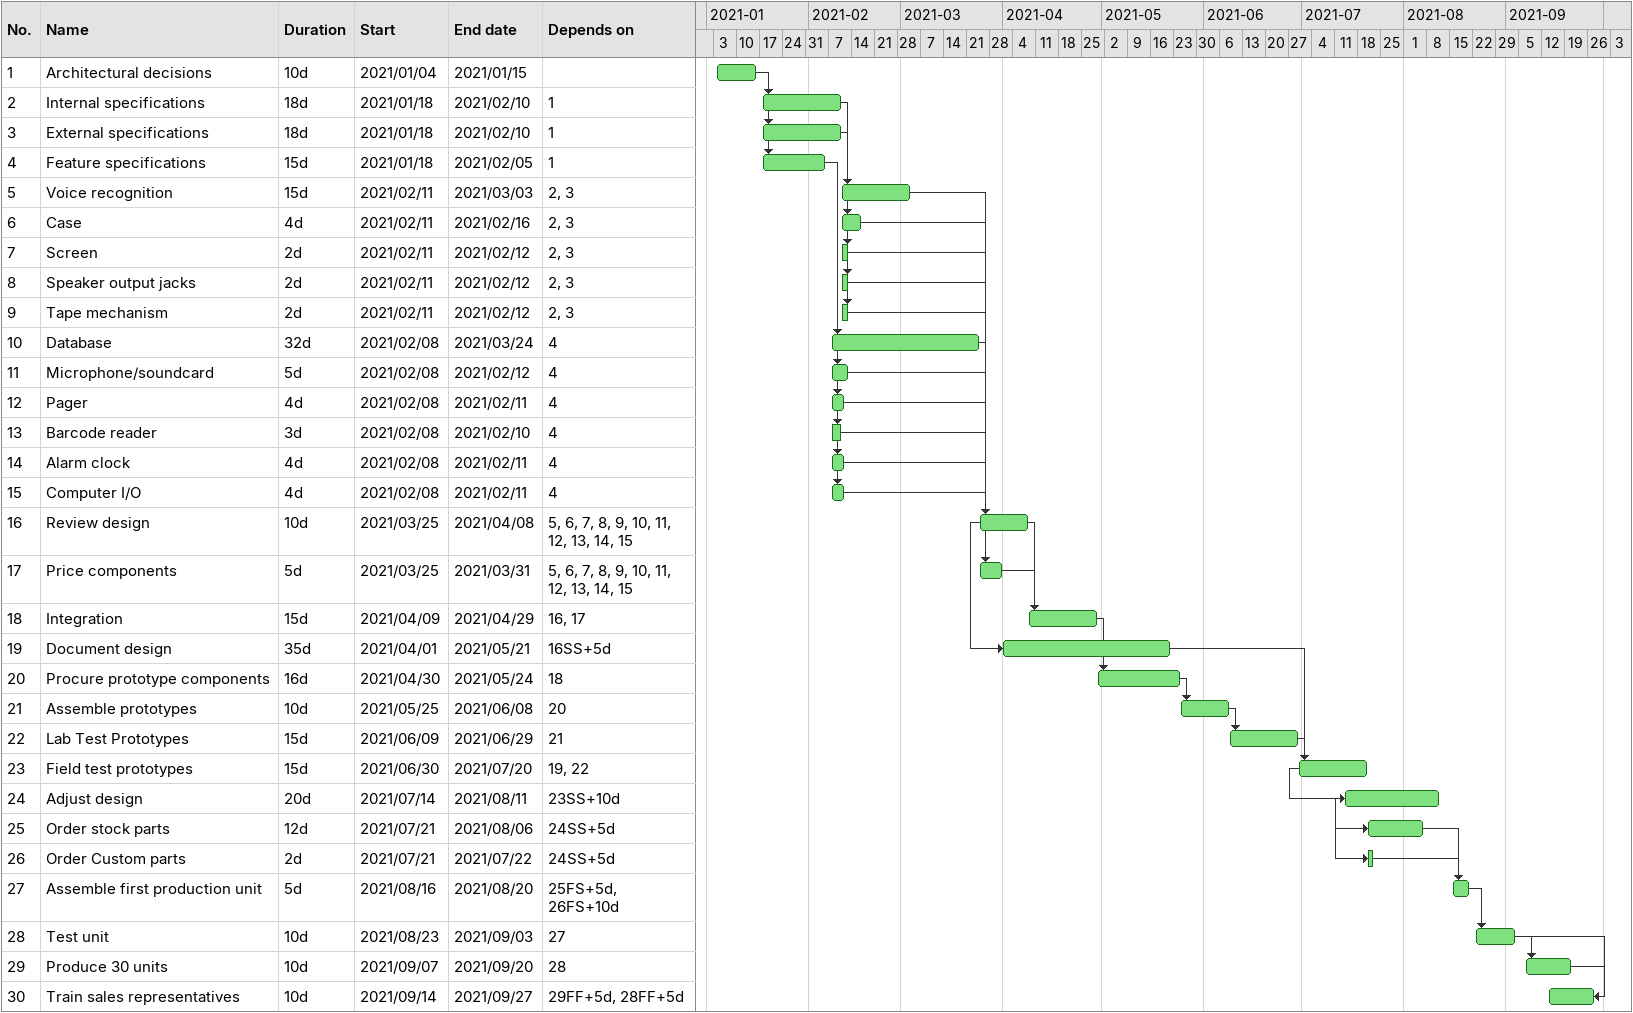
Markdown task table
| ID | Task | Duration | Start | Finish | Predecessors |
|---|---|---|---|---|---|
| 1 | Architectural decisions | 10d | 2021-01-04 | 2021-01-15 |  |
| 2 | Internal specifications | 18d | 2021-01-18 | 2021-02-10 | 1 |
| 3 | External specifications | 18d | 2021-01-18 | 2021-02-10 | 1 |
| 4 | Feature specifications | 15d | 2021-01-18 | 2021-02-05 | 1 |
| 5 | Voice recognition | 15d | 2021-02-11 | 2021-03-03 | 2, 3 |
| 6 | Case | 4d | 2021-02-11 | 2021-02-16 | 2, 3 |
| 7 | Screen | 2d | 2021-02-11 | 2021-02-12 | 2, 3 |
| 8 | Speaker output jacks | 2d | 2021-02-11 | 2021-02-12 | 2, 3 |
| 9 | Tape mechanism | 2d | 2021-02-11 | 2021-02-12 | 2, 3 |
| 10 | Database | 32d | 2021-02-08 | 2021-03-24 | 4 |
| 11 | Microphone/soundcard | 5d | 2021-02-08 | 2021-02-12 | 4 |
| 12 | Pager | 4d | 2021-02-08 | 2021-02-11 | 4 |
| 13 | Barcode reader | 3d | 2021-02-08 | 2021-02-10 | 4 |
| 14 | Alarm clock | 4d | 2021-02-08 | 2021-02-11 | 4 |
| 15 | Computer I/O | 4d | 2021-02-08 | 2021-02-11 | 4 |
| 16 | Review design | 10d | 2021-03-25 | 2021-04-08 | 5, 6, 7, 8, 9, 10, 11, 12, 13, 14, 15 |
| 17 | Price components | 5d | 2021-03-25 | 2021-03-31 | 5, 6, 7, 8, 9, 10, 11, 12, 13, 14, 15 |
| 18 | Integration | 15d | 2021-04-09 | 2021-04-29 | 16, 17 |
| 19 | Document design | 35d | 2021-04-01 | 2021-05-21 | 16SS+5d |
| 20 | Procure prototype components | 16d | 2021-04-30 | 2021-05-24 | 18 |
| 21 | Assemble prototypes | 10d | 2021-05-25 | 2021-06-08 | 20 |
| 22 | Lab Test Prototypes | 15d | 2021-06-09 | 2021-06-29 | 21 |
| 23 | Field test prototypes | 15d | 2021-06-30 | 2021-07-20 | 19, 22 |
| 24 | Adjust design | 20d | 2021-07-14 | 2021-08-11 | 23SS+10d |
| 25 | Order stock parts | 12d | 2021-07-21 | 2021-08-06 | 24SS+5d |
| 26 | Order Custom parts | 2d | 2021-07-21 | 2021-07-22 | 24SS+5d |
| 27 | Assemble first production unit | 5d | 2021-08-16 | 2021-08-20 | 25FS+5d, 26FS+10d |
| 28 | Test unit | 10d | 2021-08-23 | 2021-09-03 | 27 |
| 29 | Produce 30 units | 10d | 2021-09-07 | 2021-09-20 | 28 |
| 30 | Train sales representatives | 10d | 2021-09-14 | 2021-09-27 | 29FF+5d, 28FF+5d |
